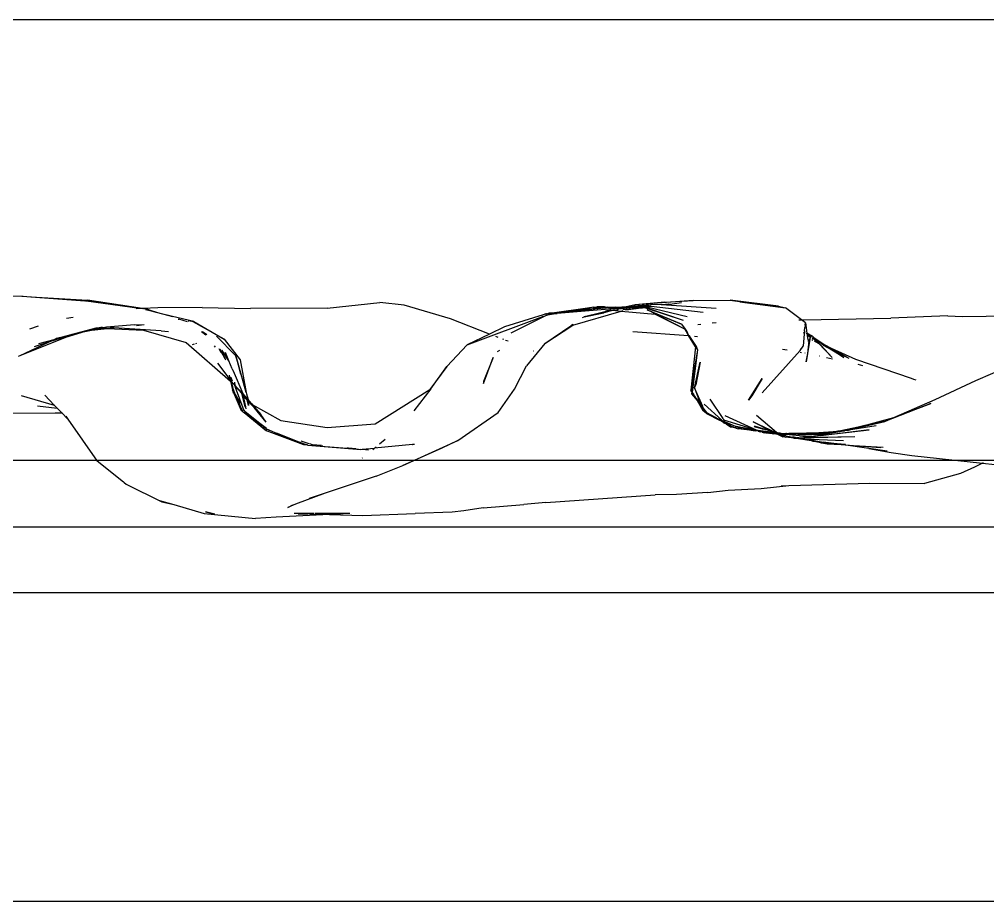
# Model space of a CAD drawing. Header units: millimetres. Extents: x -41292 to 298682, y -22072 to 33155.
# Drawn here: x 31098 to 31317.5, y 1090.6 to 1290.6 of the extents above; entities that cross this region are included whole.
import ezdxf

# ---------------------------------------------------------------- set-up
doc = ezdxf.new("R2010")
doc.units = ezdxf.units.MM
doc.layers.add('창호', color=4, linetype='Continuous')
doc.layers.add('틀', color=8, linetype='Continuous')

# ---------------------------------------------------------------- blocks, each defined once
blk = doc.blocks.new('AHSISHEUD')
for p, q in [((31722.16, 18875.98), (31725.98, 18875.94)), ((31740.21, 18874.85), (31725.94, 18875.85)), ((31725.98, 18875.94), (31725.95, 18875.88)), ((31725.98, 18875.94), (31726.1, 18875.93)), ((31726.1, 18875.93), (31726.18, 18875.95)), ((31726.18, 18875.95), (31727.97, 18875.81)), ((31727.97, 18875.81), (31740.78, 18875.01)), ((31727.97, 18875.81), (31740.21, 18874.85)), ((31740.21, 18874.85), (31740.37, 18874.84)), ((31740.48, 18874.83), (31740.37, 18874.84)), ((31740.78, 18875.01), (31740.48, 18874.83)), ((31740.48, 18874.83), (31750.43, 18873.51)), ((31740.78, 18875.01), (31750.43, 18873.51)), ((31753.29, 18873.13), (31740.78, 18875.01)), ((31750.43, 18873.51), (31752.47, 18873.19)), ((31750.43, 18873.51), (31753.29, 18873.13)), ((31752.74, 18873.1), (31751.8, 18873.05)), ((31753.02, 18873.11), (31752.47, 18873.19)), ((31753.29, 18873.13), (31753.02, 18873.11)), ((31753.5, 18873.03), (31753.02, 18873.11)), ((31753.35, 18873.13), (31753.29, 18873.13)), ((31756.78, 18873.3), (31753.35, 18873.13)), ((31754, 18873.03), (31753.35, 18873.13)), ((31753.93, 18872.99), (31753.5, 18873.03)), ((31753.93, 18872.99), (31754, 18873.03)), ((31753.93, 18872.99), (31753.97, 18872.96)), ((31754, 18873.03), (31753.97, 18872.96)), ((31753.97, 18872.96), (31756.26, 18872.27)), ((31753.97, 18872.96), (31755.54, 18872.55)), ((31755.54, 18872.55), (31754, 18873.03)), ((31766.82, 18873.35), (31756.78, 18873.3)), ((31766.82, 18873.35), (31777.73, 18873.12)), ((31795.17, 18873.22), (31777.73, 18873.12)), ((31795.17, 18873.22), (31807.08, 18874.47)), ((31812.58, 18873.85), (31807.08, 18874.47)), ((31823.08, 18870.79), (31812.58, 18873.85)), ((31854.15, 18873.2), (31846.71, 18872.17)), ((31848.15, 18872.32), (31854.15, 18873.2)), ((31849.69, 18872.4), (31857.18, 18873.22)), ((31857.18, 18873.22), (31851.09, 18872.64)), ((31854.15, 18873.2), (31851.09, 18872.64)), ((31854.44, 18873.24), (31854.15, 18873.2)), ((31854.61, 18873.28), (31854.44, 18873.24)), ((31854.77, 18873.3), (31854.61, 18873.28)), ((31855.56, 18873.44), (31854.77, 18873.3)), ((31857.18, 18873.22), (31855.35, 18873.17)), ((31855.56, 18873.44), (31855.76, 18873.44)), ((31855.76, 18873.44), (31855.8, 18873.44)), ((31855.8, 18873.44), (31855.84, 18873.44)), ((31855.84, 18873.44), (31855.87, 18873.44)), ((31855.87, 18873.44), (31856.28, 18873.51)), ((31855.87, 18873.44), (31858, 18873.47)), ((31855.87, 18873.44), (31859.82, 18873.39)), ((31858, 18873.47), (31856.28, 18873.51)), ((31857.22, 18873.23), (31857.18, 18873.22)), ((31857.22, 18873.23), (31857.45, 18873.25)), ((31857.45, 18873.25), (31857.62, 18873.24)), ((31857.62, 18873.24), (31859.82, 18873.39)), ((31861.38, 18873.35), (31857.62, 18873.24)), ((31858, 18873.47), (31858.18, 18873.47)), ((31858.18, 18873.47), (31858.4, 18873.46)), ((31858.4, 18873.46), (31858.66, 18873.46)), ((31858.66, 18873.46), (31861.93, 18873.49)), ((31859.82, 18873.39), (31858.66, 18873.46)), ((31861.38, 18873.35), (31858.83, 18873.14)), ((31859.15, 18873.11), (31861.61, 18873.26)), ((31859.82, 18873.39), (31860.61, 18873.42)), ((31861.61, 18873.26), (31860.4, 18873.01)), ((31860.61, 18873.42), (31861.93, 18873.49)), ((31860.61, 18873.42), (31864.9, 18873.46)), ((31861.38, 18873.35), (31860.61, 18873.42)), ((31860.89, 18872.97), (31860.86, 18872.97)), ((31862.21, 18873.3), (31860.89, 18872.97)), ((31861.05, 18872.96), (31860.89, 18872.97)), ((31861.23, 18873), (31861.05, 18872.96)), ((31864.52, 18873.32), (31861.23, 18873)), ((31862.21, 18873.3), (31861.23, 18873)), ((31861.75, 18873.36), (31861.38, 18873.35)), ((31861.61, 18873.26), (31862.21, 18873.3)), ((31861.75, 18873.36), (31862.55, 18873.39)), ((31862.21, 18873.3), (31861.75, 18873.36)), ((31861.93, 18873.49), (31862.96, 18873.54)), ((31862.18, 18872.87), (31865.64, 18873.29)), ((31862.21, 18873.3), (31863.04, 18873.35)), ((31863.04, 18873.35), (31862.55, 18873.39)), ((31862.9, 18872.81), (31866.32, 18873.28)), ((31864.96, 18873.95), (31862.96, 18873.54)), ((31863.43, 18873.56), (31862.96, 18873.54)), ((31863.43, 18873.37), (31863.04, 18873.35)), ((31864.96, 18873.95), (31863.43, 18873.56)), ((31863.43, 18873.56), (31864.62, 18873.62)), ((31863.43, 18873.56), (31867.31, 18873.59)), ((31863.43, 18873.37), (31864.9, 18873.46)), ((31863.79, 18873.34), (31863.43, 18873.37)), ((31864.52, 18873.32), (31863.79, 18873.34)), ((31864.59, 18873.33), (31864.52, 18873.32)), ((31864.73, 18873.34), (31864.59, 18873.33)), ((31869.46, 18874.02), (31864.62, 18873.62)), ((31864.62, 18873.62), (31867.84, 18873.78)), ((31864.76, 18873.34), (31864.73, 18873.34)), ((31866.37, 18873.5), (31864.76, 18873.34)), ((31865.64, 18873.29), (31864.76, 18873.34)), ((31866.37, 18873.5), (31864.9, 18873.46)), ((31871.73, 18874.54), (31864.96, 18873.95)), ((31871.04, 18874.42), (31864.96, 18873.95)), ((31865.64, 18873.29), (31865.8, 18873.29)), ((31865.8, 18873.29), (31865.86, 18873.32)), ((31865.86, 18873.32), (31865.96, 18873.31)), ((31865.96, 18873.31), (31866.03, 18873.32)), ((31867.32, 18873.53), (31866.03, 18873.32)), ((31866.32, 18873.28), (31866.03, 18873.32)), ((31866.32, 18873.28), (31866.4, 18873.28)), ((31867.32, 18873.53), (31866.37, 18873.5)), ((31866.4, 18873.28), (31866.51, 18873.3)), ((31866.51, 18873.3), (31866.54, 18873.31)), ((31866.54, 18873.31), (31866.59, 18873.3)), ((31866.59, 18873.3), (31866.62, 18873.31)), ((31866.62, 18873.31), (31867.64, 18873.45)), ((31867.19, 18873.29), (31866.62, 18873.31)), ((31867.31, 18873.25), (31867.19, 18873.29)), ((31867.31, 18873.59), (31867.32, 18873.53)), ((31867.59, 18873.25), (31867.31, 18873.25)), ((31867.31, 18873.25), (31875.87, 18870.52)), ((31867.32, 18873.53), (31867.43, 18873.51)), ((31867.43, 18873.51), (31867.49, 18873.49)), ((31867.49, 18873.49), (31867.46, 18873.51)), ((31867.56, 18873.62), (31867.48, 18873.6)), ((31867.49, 18873.49), (31867.57, 18873.5)), ((31867.56, 18873.62), (31868.49, 18873.67)), ((31867.57, 18873.5), (31867.64, 18873.51)), ((31867.57, 18873.5), (31867.64, 18873.45)), ((31867.59, 18873.25), (31875.87, 18870.52)), ((31867.64, 18873.51), (31868.49, 18873.67)), ((31876.74, 18871.21), (31867.64, 18873.45)), ((31867.83, 18873.47), (31867.79, 18873.47)), ((31867.83, 18873.47), (31868.63, 18873.66)), ((31867.84, 18873.78), (31868.49, 18873.67)), ((31868.63, 18873.66), (31868.49, 18873.67)), ((31868.63, 18873.66), (31880.4, 18872.31)), ((31870.89, 18873.93), (31869.46, 18874.02)), ((31870.94, 18873.94), (31870.89, 18873.93)), ((31871.21, 18873.97), (31870.94, 18873.94)), ((31883.35, 18873.14), (31870.94, 18873.94)), ((31878.16, 18874.97), (31871.09, 18874.42)), ((31872.43, 18874.08), (31871.21, 18873.97)), ((31871.73, 18874.54), (31878.16, 18874.97)), ((31872.5, 18874.09), (31872.43, 18874.08)), ((31872.55, 18874.09), (31872.5, 18874.09)), ((31872.55, 18874.09), (31872.61, 18874.1)), ((31872.61, 18874.1), (31873.39, 18874.18)), ((31873.39, 18874.18), (31875.48, 18874.48)), ((31878.16, 18874.97), (31886.49, 18875.05)), ((31897.48, 18873.67), (31886.49, 18875.05)), ((31886.49, 18875.05), (31899.04, 18873.28)), ((31888.75, 18874.65), (31886.49, 18875.05)), ((31888.75, 18874.65), (31899.04, 18873.28)), ((31897.48, 18873.67), (31899.04, 18873.28)), ((31902.69, 18870.54), (31899.04, 18873.28)), ((31736.01, 18870.96), (31737.54, 18871.19)), ((31756.26, 18872.27), (31753.96, 18872.83)), ((31755.54, 18872.55), (31760.08, 18871.33)), ((31757.3, 18872.01), (31755.54, 18872.55)), ((31757.3, 18872.01), (31756.26, 18872.27)), ((31760.08, 18871.33), (31757.3, 18872.01)), ((31764.9, 18870.15), (31760.08, 18871.33)), ((31831.97, 18867.33), (31823.08, 18870.79)), ((31826.91, 18864.86), (31844.07, 18871.3)), ((31844.13, 18871.66), (31835.35, 18868.99)), ((31836.85, 18867.62), (31844.57, 18871.48)), ((31844.07, 18871.3), (31842.91, 18870.71)), ((31844.07, 18871.3), (31844.57, 18871.48)), ((31844.72, 18871.9), (31844.13, 18871.66)), ((31844.91, 18871.9), (31844.13, 18871.66)), ((31844.57, 18871.48), (31844.72, 18871.51)), ((31847.27, 18872.02), (31844.72, 18871.51)), ((31844.91, 18871.9), (31844.72, 18871.9)), ((31844.72, 18871.51), (31844.89, 18871.6)), ((31844.89, 18871.6), (31844.94, 18871.62)), ((31844.91, 18871.9), (31845.37, 18872.04)), ((31847.27, 18872.02), (31844.94, 18871.62)), ((31844.94, 18871.62), (31845.65, 18871.89)), ((31846.71, 18872.17), (31845.37, 18872.04)), ((31846.71, 18872.17), (31845.44, 18872)), ((31845.55, 18871.94), (31848.15, 18872.32)), ((31845.55, 18871.94), (31848.29, 18872.19)), ((31845.65, 18871.89), (31847.27, 18872.02)), ((31848.15, 18872.32), (31846.71, 18872.17)), ((31858.2, 18872.9), (31847.27, 18872.02)), ((31850.26, 18872.53), (31848.15, 18872.32)), ((31849.04, 18872.28), (31848.29, 18872.19)), ((31849.07, 18872.33), (31849.04, 18872.28)), ((31849.69, 18872.4), (31849.07, 18872.33)), ((31850.26, 18872.53), (31849.69, 18872.4)), ((31850.7, 18872.58), (31850.26, 18872.53)), ((31851.09, 18872.64), (31850.7, 18872.58)), ((31850.82, 18869.35), (31861.82, 18872.56)), ((31853.06, 18871.09), (31853.44, 18871.21)), ((31859.87, 18872.74), (31853.44, 18871.21)), ((31853.44, 18871.21), (31857.86, 18872.15)), ((31854.56, 18871.55), (31859.21, 18872.77)), ((31860.1, 18872.72), (31857.86, 18872.15)), ((31858.2, 18872.9), (31859.17, 18872.81)), ((31859.17, 18872.81), (31858.56, 18872.75)), ((31859.21, 18872.77), (31859.17, 18872.81)), ((31859.33, 18872.79), (31859.21, 18872.77)), ((31859.44, 18872.83), (31859.33, 18872.79)), ((31859.33, 18872.79), (31859.87, 18872.74)), ((31859.51, 18872.83), (31859.44, 18872.83)), ((31860.11, 18872.8), (31859.87, 18872.74)), ((31859.87, 18872.74), (31860.1, 18872.72)), ((31860.36, 18872.78), (31860.1, 18872.72)), ((31860.1, 18872.72), (31860.51, 18872.67)), ((31860.55, 18872.68), (31860.51, 18872.67)), ((31861.11, 18872.74), (31860.55, 18872.68)), ((31860.55, 18872.68), (31861.82, 18872.56)), ((31861.82, 18872.56), (31862.25, 18872.68)), ((31861.82, 18872.56), (31869.48, 18871.83)), ((31862.18, 18872.87), (31862.15, 18872.87)), ((31862.9, 18872.81), (31862.82, 18872.82)), ((31867.68, 18872.82), (31875.51, 18869.56)), ((31868.65, 18872.34), (31867.68, 18872.82)), ((31875.51, 18869.56), (31868.65, 18872.34)), ((31869.48, 18871.83), (31868.65, 18872.34)), ((31868.65, 18872.34), (31876.14, 18868.54)), ((31869.48, 18871.83), (31876.14, 18868.54)), ((31903.25, 18870.55), (31922.93, 18870.94)), ((31935.86, 18871.43), (31922.93, 18870.94)), ((31935.86, 18871.43), (31939.18, 18871.35)), ((31939.18, 18871.35), (31955.93, 18871.57)), ((31727.72, 18868.5), (31729.71, 18869.18)), ((31733.68, 18866.33), (31742.76, 18868.73)), ((31740.79, 18868.13), (31743, 18868.72)), ((31740.79, 18868.13), (31743.86, 18868.67)), ((31744.08, 18868.66), (31742.46, 18868.3)), ((31742.46, 18868.3), (31745.28, 18868.6)), ((31742.76, 18868.73), (31743, 18868.72)), ((31743, 18868.72), (31743.15, 18868.76)), ((31743, 18868.72), (31743.86, 18868.67)), ((31743.15, 18868.76), (31744.1, 18869.01)), ((31743.15, 18868.76), (31745.14, 18868.9)), ((31743.86, 18868.67), (31745.14, 18868.9)), ((31743.86, 18868.67), (31744.08, 18868.66)), ((31745.14, 18868.9), (31744.08, 18868.66)), ((31744.08, 18868.66), (31745.28, 18868.6)), ((31751.42, 18869.41), (31745.14, 18868.9)), ((31746.77, 18868.76), (31745.14, 18868.9)), ((31745.28, 18868.6), (31746.77, 18868.76)), ((31745.28, 18868.6), (31753.46, 18868.18)), ((31757.47, 18868.03), (31746.77, 18868.76)), ((31751.42, 18869.41), (31753.67, 18869.5)), ((31751.93, 18869.31), (31753.67, 18869.5)), ((31761.35, 18870.73), (31761.52, 18870.71)), ((31763.51, 18870.08), (31761.52, 18870.71)), ((31763.61, 18870.36), (31763.81, 18870.33)), ((31764.75, 18870.07), (31763.81, 18870.33)), ((31764.9, 18870.15), (31764.75, 18870.07)), ((31771.76, 18866.21), (31764.75, 18870.07)), ((31764.9, 18870.15), (31771.76, 18866.21)), ((31835.35, 18868.99), (31831.97, 18867.33)), ((31844.49, 18865.16), (31850.82, 18869.35)), ((31844.49, 18865.16), (31850.39, 18869.22)), ((31850.39, 18869.22), (31850.82, 18869.35)), ((31850.39, 18869.22), (31850.58, 18869.35)), ((31850.58, 18869.35), (31850.94, 18869.6)), ((31850.86, 18869.44), (31850.58, 18869.35)), ((31850.82, 18869.35), (31850.86, 18869.44)), ((31850.86, 18869.44), (31850.94, 18869.6)), ((31875.51, 18869.56), (31876.3, 18868.46)), ((31879.19, 18869.47), (31879.85, 18869.58)), ((31882.47, 18869.9), (31883.38, 18869.96)), ((31902.11, 18870.54), (31902.69, 18870.54)), ((31902.69, 18870.54), (31903.25, 18870.55)), ((31903.57, 18869.89), (31902.69, 18870.54)), ((31903.39, 18868.08), (31903.46, 18868.81)), ((31903.57, 18869.32), (31903.46, 18868.81)), ((31903.52, 18869.37), (31903.57, 18869.89)), ((31903.57, 18869.32), (31903.57, 18869.89)), ((31903.57, 18869.89), (31903.92, 18867.56)), ((31725.54, 18862.48), (31735.9, 18866.66)), ((31736.47, 18866.96), (31731.92, 18865.5)), ((31733.23, 18866.12), (31735.73, 18866.79)), ((31735.73, 18866.79), (31733.68, 18866.33)), ((31735.73, 18866.79), (31736.47, 18866.96)), ((31735.9, 18866.66), (31740.34, 18868.01)), ((31735.9, 18866.66), (31736.84, 18867.04)), ((31736.84, 18867.04), (31736.47, 18866.96)), ((31736.93, 18867.1), (31736.84, 18867.04)), ((31736.93, 18867.1), (31737.08, 18867.15)), ((31737.08, 18867.15), (31737.12, 18867.15)), ((31737.24, 18867.2), (31737.12, 18867.15)), ((31742.46, 18868.3), (31737.24, 18867.2)), ((31737.24, 18867.2), (31740.34, 18868.01)), ((31740.34, 18868.01), (31740.65, 18868.11)), ((31740.65, 18868.11), (31740.73, 18868.11)), ((31740.73, 18868.11), (31740.79, 18868.13)), ((31740.79, 18868.13), (31742.46, 18868.3)), ((31753.46, 18868.18), (31763.2, 18865.42)), ((31757.47, 18868.03), (31759.19, 18867.93)), ((31766.67, 18867.95), (31767.64, 18867.16)), ((31767.86, 18867.13), (31766.89, 18867.87)), ((31770.05, 18866.83), (31774.34, 18862.49)), ((31831.97, 18867.33), (31826.91, 18864.86)), ((31833.93, 18866.57), (31833.39, 18866.78)), ((31864.46, 18867.95), (31877.1, 18866.99)), ((31876.14, 18868.54), (31876.21, 18868.5)), ((31876.21, 18868.5), (31876.3, 18868.46)), ((31877.1, 18866.99), (31876.21, 18868.5)), ((31876.82, 18867.58), (31876.21, 18868.5)), ((31876.3, 18868.46), (31876.82, 18867.58)), ((31877.18, 18866.98), (31876.82, 18867.58)), ((31878.69, 18864.45), (31877.1, 18866.99)), ((31877.1, 18866.99), (31877.18, 18866.98)), ((31877.18, 18866.98), (31877.22, 18866.98)), ((31878.72, 18864.73), (31877.22, 18866.98)), ((31877.22, 18866.98), (31878.69, 18864.45)), ((31878.45, 18866.84), (31879.12, 18866.75)), ((31903.33, 18867.4), (31903.05, 18864.59)), ((31903.21, 18867.58), (31903.33, 18867.4)), ((31903.34, 18867.57), (31903.23, 18867.66)), ((31903.33, 18867.43), (31903.23, 18867.66)), ((31903.24, 18867.73), (31903.35, 18867.66)), ((31903.27, 18867.86), (31903.36, 18867.8)), ((31903.37, 18867.86), (31903.28, 18867.92)), ((31903.39, 18868.08), (31903.33, 18868.15)), ((31903.34, 18867.57), (31903.33, 18867.43)), ((31903.33, 18867.43), (31903.33, 18867.4)), ((31903.35, 18867.66), (31903.34, 18867.57)), ((31903.36, 18867.8), (31903.35, 18867.66)), ((31903.37, 18867.86), (31903.36, 18867.8)), ((31903.39, 18868.08), (31903.37, 18867.86)), ((31905.22, 18866.83), (31903.92, 18867.56)), ((31903.94, 18867.4), (31903.92, 18867.56)), ((31903.94, 18867.4), (31904.07, 18867.31)), ((31903.94, 18867.4), (31903.95, 18867.3)), ((31903.95, 18867.3), (31904.22, 18867.14)), ((31903.95, 18867.3), (31903.98, 18867.1)), ((31904.76, 18866.52), (31903.98, 18867.1)), ((31903.98, 18867.1), (31904.09, 18866.38)), ((31904.07, 18867.31), (31904.94, 18866.71)), ((31904.22, 18867.14), (31904.07, 18867.31)), ((31904.09, 18866.38), (31904.39, 18865.82)), ((31904.09, 18866.38), (31904.11, 18866.24)), ((31904.12, 18862.92), (31904.76, 18866.52)), ((31904.22, 18867.14), (31904.94, 18866.71)), ((31904.76, 18866.52), (31904.22, 18867.14)), ((31904.39, 18865.82), (31904.76, 18866.52)), ((31906, 18865.9), (31905.15, 18866.42)), ((31905.15, 18866.42), (31905.88, 18866.03)), ((31905.22, 18866.83), (31905.5, 18866.52)), ((31905.24, 18866.7), (31905.88, 18866.03)), ((31905.24, 18866.7), (31905.5, 18866.52)), ((31905.5, 18866.52), (31909.68, 18862.04)), ((31905.5, 18866.52), (31907.95, 18864.9)), ((31725.54, 18862.48), (31731.92, 18865.5)), ((31731.92, 18865.5), (31728.69, 18864.46)), ((31729.73, 18865.19), (31733.23, 18866.12)), ((31731.92, 18865.5), (31733.23, 18866.12)), ((31733.23, 18866.12), (31733.68, 18866.33)), ((31763.2, 18865.42), (31773.24, 18856.68)), ((31764.98, 18865.04), (31764.5, 18864.9)), ((31765.55, 18865.2), (31765.26, 18865.11)), ((31769.5, 18864.7), (31769.72, 18864.34)), ((31771.76, 18866.21), (31775.41, 18861.47)), ((31822.28, 18859.97), (31826.91, 18864.86)), ((31835.17, 18866.09), (31834.95, 18866.17)), ((31836.19, 18865.69), (31835.61, 18865.91)), ((31844.49, 18865.16), (31840.32, 18860.1)), ((31878.69, 18864.45), (31877.63, 18854.61)), ((31878.72, 18864.73), (31878.69, 18864.45)), ((31878.69, 18864.45), (31879.1, 18863.77)), ((31878.72, 18864.73), (31879.1, 18863.77)), ((31902.39, 18863.63), (31903.05, 18864.59)), ((31903.05, 18864.59), (31902.46, 18863.94)), ((31904.39, 18865.82), (31904.03, 18862.94)), ((31904.11, 18866.24), (31904.39, 18865.82)), ((31904.11, 18866.24), (31904.21, 18865.61)), ((31905.01, 18866.07), (31905.26, 18865.96)), ((31905.58, 18865.82), (31905.61, 18865.77)), ((31905.61, 18865.77), (31906.57, 18865.3)), ((31905.61, 18865.77), (31906.45, 18865.43)), ((31905.88, 18866.03), (31906, 18865.9)), ((31906, 18865.9), (31906.45, 18865.43)), ((31906.45, 18865.43), (31906.57, 18865.3)), ((31906.47, 18865.7), (31907.95, 18864.9)), ((31906.57, 18865.3), (31909.68, 18862.04)), ((31907.59, 18864.92), (31906.98, 18865.29)), ((31907.27, 18865.06), (31907.59, 18864.92)), ((31908.56, 18864.32), (31907.59, 18864.92)), ((31907.59, 18864.92), (31908.6, 18864.46)), ((31907.61, 18864.79), (31908.56, 18864.32)), ((31907.95, 18864.9), (31909.41, 18864.1)), ((31907.95, 18864.9), (31908.6, 18864.46)), ((31912.29, 18862.01), (31908.56, 18864.32)), ((31908.56, 18864.32), (31909.59, 18863.81)), ((31908.6, 18864.46), (31909.41, 18864.1)), ((31908.6, 18864.46), (31909.59, 18863.81)), ((31725.16, 18862.3), (31725.54, 18862.48)), ((31771.08, 18863.06), (31770.62, 18864.02)), ((31770.76, 18863.94), (31771.99, 18861.71)), ((31771.99, 18861.71), (31770.91, 18863.85)), ((31771.36, 18863.58), (31771.29, 18863.62)), ((31772.71, 18861.63), (31771.36, 18863.58)), ((31772.85, 18861.3), (31771.36, 18863.58)), ((31772.71, 18861.63), (31772.08, 18863.14)), ((31774.62, 18862.01), (31774.34, 18862.49)), ((31774.34, 18862.49), (31774.42, 18862.22)), ((31774.62, 18862.01), (31774.42, 18862.22)), ((31774.42, 18862.22), (31775.56, 18858.25)), ((31775.56, 18858.25), (31774.62, 18862.01)), ((31776.78, 18854.05), (31774.62, 18862.01)), ((31832.79, 18862.03), (31830.57, 18856.6)), ((31830.58, 18856.15), (31832.79, 18862.03)), ((31833.78, 18863.39), (31834.3, 18863.66)), ((31841.92, 18863.46), (31841.89, 18863.47)), ((31879.1, 18863.77), (31877.93, 18854.16)), ((31879.1, 18863.77), (31878.29, 18858.77)), ((31902.39, 18863.63), (31893.79, 18854.01)), ((31898.38, 18863.92), (31899.45, 18863.73)), ((31902.36, 18863.23), (31902.67, 18863.18)), ((31903.43, 18863.05), (31903.48, 18863.04)), ((31904.03, 18862.94), (31903.79, 18861.03)), ((31903.79, 18861.03), (31904.12, 18862.92)), ((31904.12, 18862.92), (31904.03, 18862.94)), ((31906.84, 18862.32), (31906.8, 18862.32)), ((31909.71, 18861.68), (31908.35, 18861.98)), ((31909.41, 18864.1), (31914.96, 18861.62)), ((31909.41, 18864.1), (31913.46, 18861.9)), ((31909.59, 18863.81), (31912.29, 18862.01)), ((31909.59, 18863.81), (31913.46, 18861.9)), ((31773.17, 18857), (31770.35, 18860.73)), ((31772.16, 18861.45), (31771.99, 18861.71)), ((31772.85, 18861.3), (31772.71, 18861.63)), ((31773.63, 18859.45), (31772.85, 18861.3)), ((31775.41, 18861.47), (31776.78, 18854.05)), ((31822.28, 18859.97), (31818.4, 18854.76)), ((31818.63, 18854.91), (31822.28, 18859.97)), ((31837.65, 18854.86), (31840.32, 18860.1)), ((31878.41, 18855.14), (31879.71, 18860.99)), ((31879.71, 18860.99), (31878.73, 18855.85)), ((31914.96, 18861.62), (31927.57, 18857.3)), ((31916.58, 18860.16), (31915.52, 18860.4)), ((31942.24, 18856.83), (31951.7, 18860.94)), ((31772.95, 18858), (31773.17, 18857)), ((31773.63, 18859.45), (31773.66, 18859.21)), ((31773.63, 18859.45), (31773.82, 18858.98)), ((31773.82, 18858.98), (31776.02, 18853.87)), ((31775.56, 18858.25), (31776.78, 18854.05)), ((31878.29, 18858.77), (31877.82, 18854.2)), ((31773.45, 18856.63), (31773.17, 18857)), ((31773.24, 18856.68), (31773.67, 18854.72)), ((31773.24, 18856.68), (31773.48, 18856.46)), ((31773.27, 18857.57), (31773.45, 18856.63)), ((31773.67, 18856.63), (31773.41, 18857.38)), ((31773.75, 18856.23), (31773.45, 18856.63)), ((31773.48, 18856.46), (31773.75, 18855.01)), ((31773.48, 18856.46), (31773.75, 18856.23)), ((31773.75, 18856.23), (31773.82, 18856.15)), ((31773.82, 18856.15), (31774.14, 18855.73)), ((31773.82, 18856.15), (31774.22, 18855.72)), ((31774.1, 18856.46), (31774.22, 18855.72)), ((31774.23, 18855.63), (31774.14, 18855.73)), ((31774.22, 18855.72), (31774.23, 18855.63)), ((31774.22, 18855.72), (31774.8, 18855.08)), ((31774.23, 18855.63), (31774.28, 18855.32)), ((31775.81, 18853.86), (31774.23, 18855.63)), ((31774.23, 18855.63), (31774.8, 18855.08)), ((31830.57, 18856.6), (31830.58, 18856.15)), ((31878.41, 18855.14), (31878.73, 18855.85)), ((31890.67, 18852.38), (31893.8, 18857.24)), ((31893.8, 18857.24), (31891.47, 18853.36)), ((31927.57, 18857.3), (31928.1, 18857.1)), ((31928.1, 18857.1), (31928.6, 18856.97)), ((31933.04, 18852.51), (31942.24, 18856.83)), ((31725.76, 18853.42), (31733.26, 18851.23)), ((31733.26, 18851.23), (31731.11, 18853.45)), ((31775.75, 18849.95), (31773.67, 18854.72)), ((31773.67, 18854.72), (31773.83, 18853.92)), ((31773.67, 18854.72), (31774.3, 18853.63)), ((31774.89, 18852.12), (31773.67, 18854.72)), ((31773.75, 18855.01), (31774.3, 18853.63)), ((31774.28, 18855.32), (31776.25, 18849.99)), ((31774.3, 18853.63), (31774.89, 18852.12)), ((31774.3, 18853.63), (31775.03, 18852.34)), ((31774.8, 18855.08), (31775.75, 18854.14)), ((31774.8, 18855.08), (31775.77, 18854.02)), ((31775.71, 18854.29), (31775.7, 18854.31)), ((31775.71, 18854.29), (31775.75, 18854.14)), ((31775.75, 18854.14), (31775.87, 18854.08)), ((31775.75, 18854.14), (31775.77, 18854.02)), ((31775.77, 18854.02), (31775.79, 18853.96)), ((31775.79, 18853.96), (31775.81, 18853.93)), ((31775.81, 18853.93), (31775.81, 18853.86)), ((31775.81, 18853.93), (31775.96, 18853.81)), ((31775.81, 18853.86), (31775.83, 18853.84)), ((31775.83, 18853.84), (31776.62, 18850.84)), ((31776.58, 18850.82), (31775.83, 18853.84)), ((31776, 18853.66), (31775.83, 18853.84)), ((31775.91, 18853.99), (31775.87, 18854.08)), ((31775.91, 18853.99), (31775.94, 18853.92)), ((31775.94, 18853.92), (31776.02, 18853.87)), ((31775.94, 18853.92), (31775.96, 18853.81)), ((31776, 18853.77), (31775.96, 18853.81)), ((31775.99, 18853.68), (31776, 18853.77)), ((31776, 18853.66), (31775.99, 18853.68)), ((31776, 18853.77), (31776.03, 18853.69)), ((31776, 18853.66), (31776.62, 18850.84)), ((31776.08, 18853.59), (31776, 18853.66)), ((31776.09, 18853.66), (31776.02, 18853.87)), ((31776.02, 18853.87), (31777.2, 18852.51)), ((31776.03, 18853.69), (31776.09, 18853.66)), ((31776.08, 18853.59), (31776.11, 18853.61)), ((31776.09, 18853.55), (31776.08, 18853.59)), ((31776.11, 18853.61), (31776.09, 18853.66)), ((31776.14, 18853.51), (31776.09, 18853.55)), ((31776.11, 18853.61), (31777.2, 18852.51)), ((31776.16, 18853.48), (31776.14, 18853.51)), ((31776.28, 18853.09), (31776.16, 18853.48)), ((31778.46, 18850.9), (31776.16, 18853.48)), ((31776.78, 18854.05), (31776.82, 18853.82)), ((31776.82, 18853.82), (31777.2, 18852.51)), ((31806, 18846.96), (31818.4, 18854.76)), ((31818.63, 18854.91), (31814.79, 18849.91)), ((31818.4, 18854.76), (31818.63, 18854.91)), ((31833.91, 18849.54), (31837.65, 18854.86)), ((31877.82, 18854.2), (31877.63, 18854.61)), ((31877.82, 18854.2), (31877.78, 18853.8)), ((31877.78, 18853.8), (31879.02, 18852.25)), ((31877.91, 18854), (31877.82, 18854.2)), ((31877.92, 18854.11), (31877.91, 18854)), ((31878.27, 18853.52), (31877.91, 18854)), ((31877.93, 18854.16), (31877.92, 18854.11)), ((31877.92, 18854.11), (31878.27, 18853.52)), ((31878.27, 18853.52), (31878.45, 18853.22)), ((31880.31, 18850.88), (31878.41, 18855.14)), ((31878.41, 18855.14), (31879.8, 18851.45)), ((31878.45, 18853.22), (31879.02, 18852.25)), ((31878.93, 18852.63), (31878.45, 18853.22)), ((31879.61, 18851.52), (31878.45, 18853.22)), ((31891.47, 18853.36), (31890.67, 18852.38)), ((31729.45, 18851.08), (31733.89, 18850.57)), ((31733.26, 18851.23), (31733.38, 18851.19)), ((31733.89, 18850.57), (31733.26, 18851.23)), ((31774.89, 18852.12), (31775.75, 18849.95)), ((31775.46, 18850.9), (31774.89, 18852.12)), ((31775.03, 18852.34), (31774.96, 18852.57)), ((31775.03, 18852.34), (31775.38, 18851.74)), ((31775.46, 18850.9), (31775.03, 18852.34)), ((31777.02, 18852.32), (31776.28, 18853.09)), ((31777.31, 18851.16), (31777.02, 18852.32)), ((31777.12, 18852.23), (31777.02, 18852.32)), ((31777.12, 18852.23), (31777.31, 18851.16)), ((31777.26, 18852.08), (31777.12, 18852.23)), ((31778, 18851.57), (31777.2, 18852.51)), ((31777.26, 18852.08), (31777.31, 18851.16)), ((31778.62, 18850.67), (31777.26, 18852.08)), ((31778, 18851.57), (31778.16, 18851.4)), ((31778.16, 18851.4), (31784.61, 18847.71)), ((31778.16, 18851.4), (31780.13, 18849.1)), ((31879.8, 18851.45), (31878.93, 18852.63)), ((31879.02, 18852.25), (31880.34, 18850.03)), ((31879.02, 18852.25), (31879.61, 18851.52)), ((31879.61, 18851.52), (31879.9, 18851.15)), ((31879.8, 18851.45), (31879.9, 18851.15)), ((31880.31, 18850.76), (31879.8, 18851.45)), ((31879.9, 18851.15), (31879.93, 18851.11)), ((31879.93, 18851.11), (31880.32, 18850.64)), ((31879.93, 18851.11), (31880.32, 18850.52)), ((31884.65, 18847.81), (31880.64, 18851.44)), ((31884.91, 18848.18), (31881.99, 18852.56)), ((31932.06, 18851.58), (31921.57, 18847.51)), ((31923.66, 18848.42), (31933.04, 18852.51)), ((31923.66, 18848.42), (31932.06, 18851.58)), ((31717.01, 18849.34), (31733.43, 18849.46)), ((31733.43, 18849.46), (31734.96, 18849.46)), ((31733.89, 18850.57), (31734.02, 18850.56)), ((31734.96, 18849.46), (31733.89, 18850.57)), ((31734.96, 18849.46), (31735.12, 18849.46)), ((31736.34, 18848.03), (31734.96, 18849.46)), ((31775.75, 18849.95), (31775.46, 18850.9)), ((31775.99, 18849.78), (31775.46, 18850.9)), ((31775.99, 18849.78), (31775.75, 18849.95)), ((31776.03, 18849.7), (31775.99, 18849.78)), ((31776.03, 18849.7), (31776.13, 18849.65)), ((31776.13, 18849.65), (31776.29, 18849.52)), ((31776.49, 18849.79), (31776.25, 18849.99)), ((31776.29, 18849.52), (31776.34, 18849.53)), ((31776.33, 18850.06), (31776.49, 18849.79)), ((31776.34, 18849.53), (31776.77, 18849.3)), ((31776.34, 18849.53), (31781.39, 18845.43)), ((31778.15, 18848.3), (31776.34, 18849.53)), ((31776.49, 18849.79), (31776.51, 18849.75)), ((31776.51, 18849.75), (31776.77, 18849.3)), ((31779.55, 18847.29), (31776.51, 18849.75)), ((31778.15, 18848.3), (31776.51, 18849.75)), ((31776.64, 18850.76), (31776.58, 18850.82)), ((31776.64, 18850.76), (31776.72, 18850.4)), ((31776.77, 18849.3), (31778.15, 18848.3)), ((31778.46, 18850.9), (31778.62, 18850.67)), ((31781.34, 18847.36), (31778.62, 18850.67)), ((31780.13, 18849.1), (31778.62, 18850.67)), ((31781.34, 18847.36), (31780.13, 18849.1)), ((31824.75, 18843.17), (31833.91, 18849.54)), ((31880.31, 18850.76), (31880.31, 18850.88)), ((31880.32, 18850.64), (31880.31, 18850.76)), ((31881.18, 18849.56), (31880.31, 18850.76)), ((31880.32, 18850.52), (31880.32, 18850.64)), ((31880.32, 18850.64), (31881.18, 18849.56)), ((31880.84, 18849.73), (31880.32, 18850.52)), ((31881.12, 18849.31), (31880.34, 18850.03)), ((31880.84, 18849.73), (31881.18, 18849.56)), ((31880.84, 18849.73), (31881.12, 18849.31)), ((31881.12, 18849.31), (31881.47, 18849.2)), ((31881.12, 18849.31), (31884.12, 18847.79)), ((31881.22, 18849.51), (31881.18, 18849.56)), ((31881.26, 18849.49), (31881.22, 18849.51)), ((31881.47, 18849.2), (31881.26, 18849.49)), ((31881.26, 18849.49), (31882.48, 18848.76)), ((31883.2, 18848.45), (31881.26, 18849.49)), ((31881.47, 18849.2), (31882.48, 18848.76)), ((31892.46, 18845.58), (31885.36, 18848.82)), ((31897.02, 18845.02), (31892.49, 18848.88)), ((31735.86, 18848.73), (31736.34, 18848.03)), ((31736.34, 18848.03), (31742.96, 18838.54)), ((31778.67, 18847.84), (31778.15, 18848.3)), ((31781.39, 18845.43), (31778.67, 18847.84)), ((31778.67, 18847.84), (31779.55, 18847.29)), ((31780.14, 18846.81), (31779.55, 18847.29)), ((31781.39, 18845.78), (31780.14, 18846.81)), ((31781.41, 18845.94), (31780.14, 18846.81)), ((31781.41, 18845.91), (31780.14, 18846.81)), ((31784.61, 18847.71), (31795.12, 18846.18)), ((31795.12, 18846.18), (31806, 18846.96)), ((31882.48, 18848.76), (31882.55, 18848.73)), ((31882.55, 18848.73), (31882.71, 18848.63)), ((31882.78, 18848.6), (31882.71, 18848.63)), ((31882.78, 18848.6), (31883.2, 18848.45)), ((31883.46, 18848.3), (31883.2, 18848.45)), ((31883.43, 18848.2), (31883.56, 18848.13)), ((31883.46, 18848.3), (31884.65, 18847.81)), ((31884.12, 18847.79), (31883.56, 18848.13)), ((31884.94, 18847.38), (31884.12, 18847.79)), ((31884.7, 18847.77), (31884.65, 18847.81)), ((31884.7, 18847.77), (31887.68, 18846.49)), ((31884.72, 18847.58), (31884.94, 18847.38)), ((31884.91, 18848.18), (31885.1, 18847.85)), ((31884.94, 18847.38), (31885.39, 18847.15)), ((31884.94, 18847.38), (31885.21, 18847.11)), ((31885.13, 18847.38), (31885.09, 18847.4)), ((31892.46, 18845.58), (31885.1, 18847.85)), ((31885.39, 18847.15), (31885.13, 18847.38)), ((31886.19, 18846.79), (31885.13, 18847.38)), ((31885.66, 18846.9), (31885.21, 18847.11)), ((31885.66, 18846.9), (31885.39, 18847.15)), ((31885.39, 18847.15), (31886.02, 18846.83)), ((31885.66, 18846.9), (31886.6, 18846.32)), ((31886.02, 18846.83), (31885.66, 18846.9)), ((31886.19, 18846.79), (31886.02, 18846.83)), ((31886.21, 18846.78), (31886.19, 18846.79)), ((31886.48, 18846.74), (31886.21, 18846.78)), ((31887.23, 18846.22), (31886.21, 18846.78)), ((31886.53, 18846.71), (31886.48, 18846.74)), ((31896.37, 18845.19), (31891.71, 18847.46)), ((31891.71, 18847.46), (31896.73, 18845.09)), ((31891.71, 18847.46), (31895.88, 18845.31)), ((31915.29, 18846.07), (31921.57, 18847.51)), ((31915.54, 18846.25), (31923.66, 18848.42)), ((31917.09, 18846.58), (31923.66, 18848.42)), ((31921.57, 18847.51), (31917.09, 18846.58)), ((31921.57, 18847.51), (31923.66, 18848.42)), ((31781.39, 18845.43), (31781.39, 18845.78)), ((31781.87, 18845.59), (31781.39, 18845.78)), ((31789.84, 18842.24), (31781.39, 18845.43)), ((31781.9, 18845.57), (31781.87, 18845.59)), ((31781.93, 18845.57), (31781.87, 18845.59)), ((31781.9, 18845.57), (31781.93, 18845.57)), ((31781.93, 18845.57), (31781.96, 18845.54)), ((31783.38, 18844.95), (31781.96, 18845.54)), ((31783.91, 18844.78), (31783.38, 18844.95)), ((31784.64, 18844.42), (31783.38, 18844.95)), ((31787.31, 18843.42), (31783.91, 18844.78)), ((31784.64, 18844.42), (31787.31, 18843.42)), ((31786.62, 18843.59), (31784.64, 18844.42)), ((31886.6, 18846.32), (31887.23, 18846.22)), ((31887.29, 18846.19), (31887.23, 18846.22)), ((31887.29, 18846.19), (31888.3, 18845.86)), ((31887.29, 18846.19), (31887.72, 18846.14)), ((31887.68, 18846.49), (31887.72, 18846.48)), ((31887.72, 18846.48), (31887.84, 18846.42)), ((31887.72, 18846.14), (31887.75, 18846.12)), ((31887.79, 18846.1), (31887.72, 18846.14)), ((31887.84, 18846.42), (31887.88, 18846.41)), ((31887.88, 18846.41), (31888.91, 18845.96)), ((31891.56, 18845.59), (31887.88, 18846.41)), ((31892.57, 18845.48), (31887.88, 18846.41)), ((31892.16, 18845.39), (31888.3, 18845.86)), ((31889.18, 18845.85), (31888.91, 18845.96)), ((31890.03, 18845.76), (31889.18, 18845.85)), ((31890.03, 18845.76), (31892.16, 18845.39)), ((31890.03, 18845.76), (31891.56, 18845.59)), ((31891.62, 18845.59), (31891.56, 18845.59)), ((31892.85, 18845.31), (31891.62, 18845.59)), ((31891.62, 18845.59), (31892.57, 18845.48)), ((31894.01, 18845.8), (31891.94, 18846.34)), ((31892, 18846.52), (31894.01, 18845.8)), ((31892, 18846.52), (31895.88, 18845.31)), ((31892.85, 18845.31), (31892.16, 18845.39)), ((31892.46, 18845.58), (31892.87, 18845.45)), ((31892.87, 18845.45), (31892.57, 18845.48)), ((31892.78, 18845.53), (31895.8, 18845.14)), ((31892.78, 18845.53), (31893.59, 18845.38)), ((31892.85, 18845.31), (31893.34, 18845.2)), ((31893.03, 18845.39), (31892.87, 18845.45)), ((31893.1, 18845.38), (31893.03, 18845.39)), ((31893.33, 18845.31), (31893.1, 18845.38)), ((31893.5, 18845.29), (31893.33, 18845.31)), ((31893.65, 18845.21), (31893.34, 18845.2)), ((31893.79, 18845.11), (31893.34, 18845.2)), ((31893.65, 18845.21), (31893.5, 18845.29)), ((31894.46, 18845.19), (31893.5, 18845.29)), ((31894.26, 18845.14), (31893.5, 18845.29)), ((31893.59, 18845.38), (31894.46, 18845.19)), ((31894.26, 18845.14), (31893.65, 18845.21)), ((31893.65, 18845.21), (31894.08, 18845.08)), ((31893.79, 18845.11), (31893.96, 18845.07)), ((31893.96, 18845.07), (31894.04, 18845.04)), ((31895.88, 18845.31), (31894.01, 18845.8)), ((31894.04, 18845.04), (31894.08, 18845.08)), ((31894.04, 18845.04), (31894.36, 18844.95)), ((31894.54, 18844.94), (31894.08, 18845.08)), ((31894.08, 18845.08), (31895.08, 18844.92)), ((31895.73, 18844.96), (31894.26, 18845.14)), ((31895.08, 18844.92), (31894.26, 18845.14)), ((31894.54, 18844.94), (31894.36, 18844.95)), ((31894.46, 18845.19), (31894.62, 18845.18)), ((31894.57, 18844.93), (31894.54, 18844.94)), ((31894.59, 18844.92), (31894.57, 18844.93)), ((31894.59, 18844.92), (31894.66, 18844.92)), ((31894.62, 18845.18), (31894.82, 18845.14)), ((31894.66, 18844.92), (31895.08, 18844.92)), ((31894.82, 18845.14), (31895.08, 18845.11)), ((31895.08, 18845.11), (31895.73, 18844.96)), ((31895.08, 18844.92), (31895.19, 18844.9)), ((31895.19, 18844.9), (31895.38, 18844.91)), ((31895.38, 18844.91), (31895.42, 18844.9)), ((31895.42, 18844.9), (31895.45, 18844.86)), ((31895.45, 18844.86), (31895.76, 18844.83)), ((31895.73, 18844.96), (31896.13, 18844.88)), ((31896.13, 18844.88), (31895.76, 18844.83)), ((31895.76, 18844.83), (31896.34, 18844.71)), ((31896.85, 18844.74), (31895.76, 18844.83)), ((31895.8, 18845.14), (31897.02, 18845.02)), ((31895.88, 18845.31), (31896.37, 18845.19)), ((31896.48, 18844.87), (31896.13, 18844.88)), ((31896.85, 18844.74), (31896.34, 18844.71)), ((31896.73, 18845.09), (31896.37, 18845.19)), ((31896.62, 18844.85), (31896.48, 18844.87)), ((31896.86, 18844.86), (31896.62, 18844.85)), ((31897.02, 18845.02), (31896.73, 18845.09)), ((31896.85, 18844.74), (31897.16, 18844.68)), ((31897.02, 18844.84), (31896.86, 18844.86)), ((31897.29, 18844.95), (31897.02, 18845.02)), ((31897.28, 18844.85), (31897.02, 18844.84)), ((31897.02, 18844.84), (31897.58, 18844.73)), ((31897.16, 18844.68), (31897.24, 18844.64)), ((31897.24, 18844.64), (31897.28, 18844.66)), ((31897.39, 18844.84), (31897.28, 18844.85)), ((31897.4, 18844.7), (31897.28, 18844.66)), ((31897.28, 18844.66), (31898.47, 18844.01)), ((31897.28, 18844.66), (31897.53, 18844.61)), ((31897.28, 18844.66), (31897.79, 18844.44)), ((31897.29, 18844.95), (31897.88, 18844.83)), ((31897.88, 18844.83), (31897.39, 18844.84)), ((31897.58, 18844.73), (31897.4, 18844.7)), ((31897.79, 18844.44), (31897.53, 18844.61)), ((31897.53, 18844.61), (31898.91, 18844.57)), ((31897.53, 18844.61), (31897.92, 18844.53)), ((31897.58, 18844.73), (31897.74, 18844.74)), ((31897.74, 18844.74), (31897.96, 18844.69)), ((31897.79, 18844.44), (31899.15, 18843.95)), ((31898.47, 18844.01), (31897.79, 18844.44)), ((31898.09, 18844.81), (31897.88, 18844.83)), ((31897.92, 18844.53), (31899.15, 18843.95)), ((31899.16, 18844.29), (31897.92, 18844.53)), ((31897.96, 18844.69), (31898.1, 18844.69)), ((31898.09, 18844.81), (31898.25, 18844.82)), ((31899.12, 18844.76), (31898.1, 18844.69)), ((31898.1, 18844.69), (31898.91, 18844.57)), ((31898.1, 18844.69), (31900.33, 18844.66)), ((31898.25, 18844.82), (31898.44, 18844.8)), ((31898.44, 18844.8), (31898.98, 18844.8)), ((31898.91, 18844.57), (31898.95, 18844.57)), ((31898.95, 18844.57), (31899.02, 18844.56)), ((31898.98, 18844.8), (31899.12, 18844.76)), ((31899.02, 18844.56), (31899.06, 18844.56)), ((31899.06, 18844.56), (31900.33, 18844.66)), ((31902.27, 18844.3), (31899.06, 18844.56)), ((31899.28, 18844.77), (31899.12, 18844.76)), ((31899.32, 18844.77), (31899.28, 18844.77)), ((31899.44, 18844.75), (31899.32, 18844.77)), ((31899.84, 18844.78), (31899.44, 18844.75)), ((31899.44, 18844.75), (31900.33, 18844.66)), ((31903.84, 18844.86), (31899.84, 18844.78)), ((31901.18, 18844.69), (31899.84, 18844.78)), ((31900.33, 18844.66), (31900.44, 18844.65)), ((31900.44, 18844.65), (31900.57, 18844.66)), ((31900.57, 18844.66), (31900.66, 18844.62)), ((31900.66, 18844.62), (31900.73, 18844.62)), ((31900.73, 18844.62), (31901.05, 18844.64)), ((31901.05, 18844.64), (31901.1, 18844.64)), ((31901.1, 18844.64), (31901.19, 18844.65)), ((31901.25, 18844.7), (31901.18, 18844.69)), ((31901.18, 18844.69), (31901.19, 18844.65)), ((31901.19, 18844.65), (31901.24, 18844.65)), ((31901.24, 18844.65), (31901.6, 18844.68)), ((31901.6, 18844.68), (31901.25, 18844.7)), ((31901.6, 18844.68), (31901.66, 18844.68)), ((31901.66, 18844.68), (31901.7, 18844.68)), ((31901.7, 18844.68), (31901.83, 18844.67)), ((31901.83, 18844.67), (31901.91, 18844.67)), ((31902.14, 18844.72), (31901.91, 18844.67)), ((31901.91, 18844.67), (31903.24, 18844.62)), ((31902.65, 18844.7), (31902.14, 18844.72)), ((31902.65, 18844.7), (31909.38, 18844.96)), ((31902.65, 18844.7), (31903.84, 18844.86)), ((31907.45, 18844.57), (31902.65, 18844.7)), ((31903.24, 18844.62), (31903.43, 18844.62)), ((31903.43, 18844.62), (31906.98, 18844.49)), ((31907.45, 18844.57), (31903.43, 18844.62)), ((31904.61, 18844.87), (31903.84, 18844.86)), ((31904.61, 18844.87), (31906.64, 18845.03)), ((31909.38, 18844.96), (31904.61, 18844.87)), ((31918.03, 18845.64), (31905.27, 18844.06)), ((31905.66, 18844.15), (31918.03, 18845.64)), ((31906.64, 18845.03), (31910.92, 18845.29)), ((31906.98, 18844.49), (31907.45, 18844.57)), ((31907.45, 18844.57), (31912.24, 18845.37)), ((31907.73, 18844.56), (31907.45, 18844.57)), ((31912.24, 18845.37), (31907.73, 18844.56)), ((31912.24, 18845.37), (31909.38, 18844.96)), ((31910.92, 18845.29), (31909.38, 18844.96)), ((31911.21, 18845.35), (31910.92, 18845.29)), ((31915.54, 18846.25), (31911.21, 18845.35)), ((31912.24, 18845.37), (31911.21, 18845.35)), ((31912.24, 18845.37), (31912.47, 18845.43)), ((31912.47, 18845.43), (31912.53, 18845.44)), ((31912.53, 18845.44), (31915.54, 18846.25)), ((31912.53, 18845.44), (31915.29, 18846.07)), ((31912.81, 18845.44), (31912.53, 18845.44)), ((31913.01, 18845.47), (31912.81, 18845.44)), ((31913.19, 18845.48), (31913.01, 18845.47)), ((31913.19, 18845.48), (31913.34, 18845.53)), ((31919.63, 18846.55), (31913.34, 18845.53)), ((31913.34, 18845.53), (31915.29, 18846.07)), ((31915.29, 18846.07), (31917.09, 18846.58)), ((31917.09, 18846.58), (31915.54, 18846.25)), ((31786.62, 18843.59), (31788.92, 18842.78)), ((31789.84, 18842.24), (31786.62, 18843.59)), ((31788.92, 18842.78), (31787.31, 18843.42)), ((31789.46, 18842.57), (31788.92, 18842.78)), ((31791.05, 18842.48), (31789.26, 18843.06)), ((31789.43, 18842.63), (31790.57, 18842.21)), ((31789.45, 18842.6), (31790.57, 18842.21)), ((31789.84, 18842.24), (31789.46, 18842.57)), ((31790.57, 18842.21), (31789.84, 18842.24)), ((31791.81, 18842.24), (31791.2, 18842.43)), ((31793.85, 18842.04), (31791.81, 18842.24)), ((31814.47, 18842.29), (31805.84, 18841.47)), ((31807.03, 18842.44), (31808.33, 18843.49)), ((31812.33, 18837.54), (31824.75, 18843.17)), ((31814.47, 18842.29), (31814.51, 18842.27)), ((31814.51, 18842.27), (31814.56, 18842.29)), ((31814.96, 18842.33), (31814.56, 18842.29)), ((31824.75, 18843.17), (31820.96, 18841.37)), ((31899.15, 18843.95), (31898.47, 18844.01)), ((31901, 18843.72), (31899.15, 18843.95)), ((31900.44, 18843.88), (31899.15, 18843.95)), ((31899.16, 18844.29), (31900.44, 18843.88)), ((31899.16, 18844.29), (31900.79, 18843.97)), ((31900.44, 18843.88), (31900.49, 18843.88)), ((31900.49, 18843.88), (31901, 18843.72)), ((31901.55, 18843.82), (31900.49, 18843.88)), ((31901.34, 18843.89), (31900.75, 18844.05)), ((31901.34, 18843.89), (31900.79, 18843.97)), ((31904.92, 18843.12), (31901, 18843.72)), ((31901, 18843.72), (31902.59, 18843.65)), ((31901.34, 18843.89), (31901.55, 18843.82)), ((31901.55, 18843.82), (31901.65, 18843.81)), ((31901.65, 18843.81), (31901.71, 18843.78)), ((31901.71, 18843.78), (31901.75, 18843.79)), ((31901.79, 18843.8), (31901.75, 18843.79)), ((31901.88, 18843.79), (31901.79, 18843.8)), ((31902.08, 18843.79), (31901.88, 18843.79)), ((31902.54, 18843.71), (31902.08, 18843.79)), ((31902.27, 18844.3), (31904.48, 18844.01)), ((31905.01, 18844.08), (31902.27, 18844.3)), ((31914.81, 18844.06), (31902.54, 18843.71)), ((31902.59, 18843.65), (31903.09, 18843.62)), ((31904.92, 18843.12), (31902.59, 18843.65)), ((31902.59, 18843.65), (31906.09, 18842.95)), ((31908.91, 18842.55), (31903.09, 18843.62)), ((31903.09, 18843.62), (31912.21, 18843.22)), ((31914.81, 18844.06), (31903.23, 18843.82)), ((31904.48, 18844.01), (31905.01, 18844.08)), ((31905.16, 18843.07), (31904.92, 18843.12)), ((31905.27, 18844.06), (31905.01, 18844.08)), ((31907.06, 18842.68), (31905.16, 18843.07)), ((31905.16, 18843.07), (31906.09, 18842.95)), ((31906.09, 18842.95), (31906.29, 18842.91)), ((31906.29, 18842.91), (31908.91, 18842.55)), ((31906.29, 18842.91), (31907.71, 18842.63)), ((31907.06, 18842.68), (31907.71, 18842.63)), ((31910.63, 18842.42), (31907.62, 18842.86)), ((31907.62, 18842.86), (31911.61, 18842.48)), ((31907.71, 18842.63), (31907.75, 18842.63)), ((31907.75, 18842.63), (31908.54, 18842.47)), ((31907.75, 18842.63), (31908.91, 18842.55)), ((31908.54, 18842.47), (31911.69, 18842.27)), ((31908.91, 18842.55), (31908.95, 18842.54)), ((31908.95, 18842.54), (31909.02, 18842.53)), ((31909.02, 18842.53), (31910.19, 18842.43)), ((31910.63, 18842.42), (31910.19, 18842.43)), ((31910.66, 18842.42), (31910.63, 18842.42)), ((31911.61, 18842.48), (31911.67, 18842.47)), ((31911.67, 18842.47), (31912.65, 18842.38)), ((31917.95, 18841.36), (31911.69, 18842.27)), ((31911.69, 18842.27), (31914.51, 18842.09)), ((31790.76, 18842.14), (31790.57, 18842.21)), ((31790.76, 18842.14), (31802.76, 18841.18)), ((31790.76, 18842.14), (31799.71, 18841.47)), ((31793.85, 18842.04), (31794.15, 18842.02)), ((31800, 18841.45), (31799.71, 18841.47)), ((31801.62, 18841.33), (31800, 18841.45)), ((31801.62, 18841.33), (31801.71, 18841.34)), ((31801.71, 18841.34), (31801.75, 18841.34)), ((31801.75, 18841.34), (31802.76, 18841.18)), ((31802.76, 18841.18), (31803.11, 18841.21)), ((31804.48, 18841.09), (31802.76, 18841.18)), ((31803.11, 18841.21), (31805.84, 18841.47)), ((31803.11, 18841.21), (31804.48, 18841.09)), ((31805.51, 18841.19), (31805.84, 18841.47)), ((31806.07, 18841.65), (31806.25, 18841.8)), ((31820.96, 18841.37), (31812.33, 18837.54)), ((31914.51, 18842.09), (31920.65, 18841.6)), ((31914.51, 18842.09), (31921.19, 18841.66)), ((31917.95, 18841.36), (31923.03, 18840.45)), ((31922.09, 18840.75), (31917.95, 18841.36)), ((31923.03, 18840.45), (31927.68, 18839.78)), ((31748.97, 18833.73), (31742.96, 18838.54)), ((31803.07, 18839.21), (31803.17, 18839.29)), ((31927.68, 18839.78), (31943.76, 18838.07)), ((31943.76, 18838.07), (31941.91, 18837.14)), ((31943.91, 18838.14), (31943.76, 18838.07)), ((31943.76, 18838.07), (31946.51, 18837.78)), ((31806.27, 18835.14), (31812.33, 18837.54)), ((31938.74, 18835.7), (31930.59, 18833.49)), ((31941.91, 18837.14), (31938.74, 18835.7)), ((31749.09, 18833.67), (31748.97, 18833.73)), ((31749.09, 18833.67), (31749.59, 18833.27)), ((31806.27, 18835.14), (31794.69, 18831.26)), ((31899.79, 18832.98), (31918.18, 18833.54)), ((31918.18, 18833.54), (31930.59, 18833.49)), ((31749.59, 18833.27), (31757.68, 18829.28)), ((31794.69, 18831.26), (31787.99, 18828.81)), ((31794.69, 18831.26), (31791.04, 18830.03)), ((31881.47, 18831.41), (31874.37, 18830.98)), ((31881.47, 18831.41), (31886.07, 18831.91)), ((31886.07, 18831.91), (31893.55, 18832.31)), ((31893.55, 18832.31), (31899.79, 18832.98)), ((31898.07, 18832.93), (31899.79, 18832.98)), ((31757.1, 18829.63), (31760.34, 18828.67)), ((31757.68, 18829.28), (31760.34, 18828.67)), ((31844.74, 18829.16), (31839.77, 18828.7)), ((31844.74, 18829.16), (31869.54, 18830.86)), ((31874.37, 18830.98), (31869.54, 18830.86)), ((31760.34, 18828.67), (31767.25, 18826.63)), ((31767.54, 18827.03), (31769.7, 18826.53)), ((31769.7, 18826.53), (31767.56, 18827.06)), ((31787.99, 18828.81), (31786.21, 18827.98)), ((31786.21, 18827.98), (31787.38, 18828.63)), ((31823.52, 18826.96), (31815.09, 18826.65)), ((31826.11, 18827.27), (31823.52, 18826.96)), ((31830.55, 18827.97), (31826.11, 18827.27)), ((31830.55, 18827.97), (31839.77, 18828.7)), ((31767.25, 18826.63), (31778.87, 18825.5)), ((31783.57, 18825.81), (31778.87, 18825.5)), ((31795.65, 18826.4), (31783.57, 18825.81)), ((31792.17, 18826.64), (31787.68, 18826.66)), ((31788.58, 18826.59), (31787.68, 18826.66)), ((31788.58, 18826.59), (31790.85, 18826.53)), ((31791.13, 18826.52), (31795.65, 18826.4)), ((31800.28, 18826.62), (31792.42, 18826.64)), ((31800.28, 18826.62), (31795.65, 18826.4)), ((31795.65, 18826.4), (31803.24, 18826.18)), ((31803.24, 18826.18), (31815.09, 18826.65)), ((34562.05, 18738.67), (29762.05, 18738.67))]:
    blk.add_line(p, q)

msp = doc.modelspace()

# ---------------------------------------------------------------- linework, layer by layer
at = {"layer": '창호'}
for p, q in [((31504.67, 1190.58), (29224.67, 1190.58)), ((31504.67, 1160.58), (29224.67, 1160.58))]:
    msp.add_line(p, q, dxfattribs=at)
at = {"layer": '틀'}
for p, q in [((29134.67, 1290.58), (33934.67, 1290.58)), ((29224.67, 1175.58), (31504.67, 1175.58)), ((33934.67, 1090.58), (29134.67, 1090.58))]:
    msp.add_line(p, q, dxfattribs=at)

# ---------------------------------------------------------------- block references
msp.add_blockref('AHSISHEUD', (-627.37, -17648.09))

doc.saveas('drawing.dxf')
